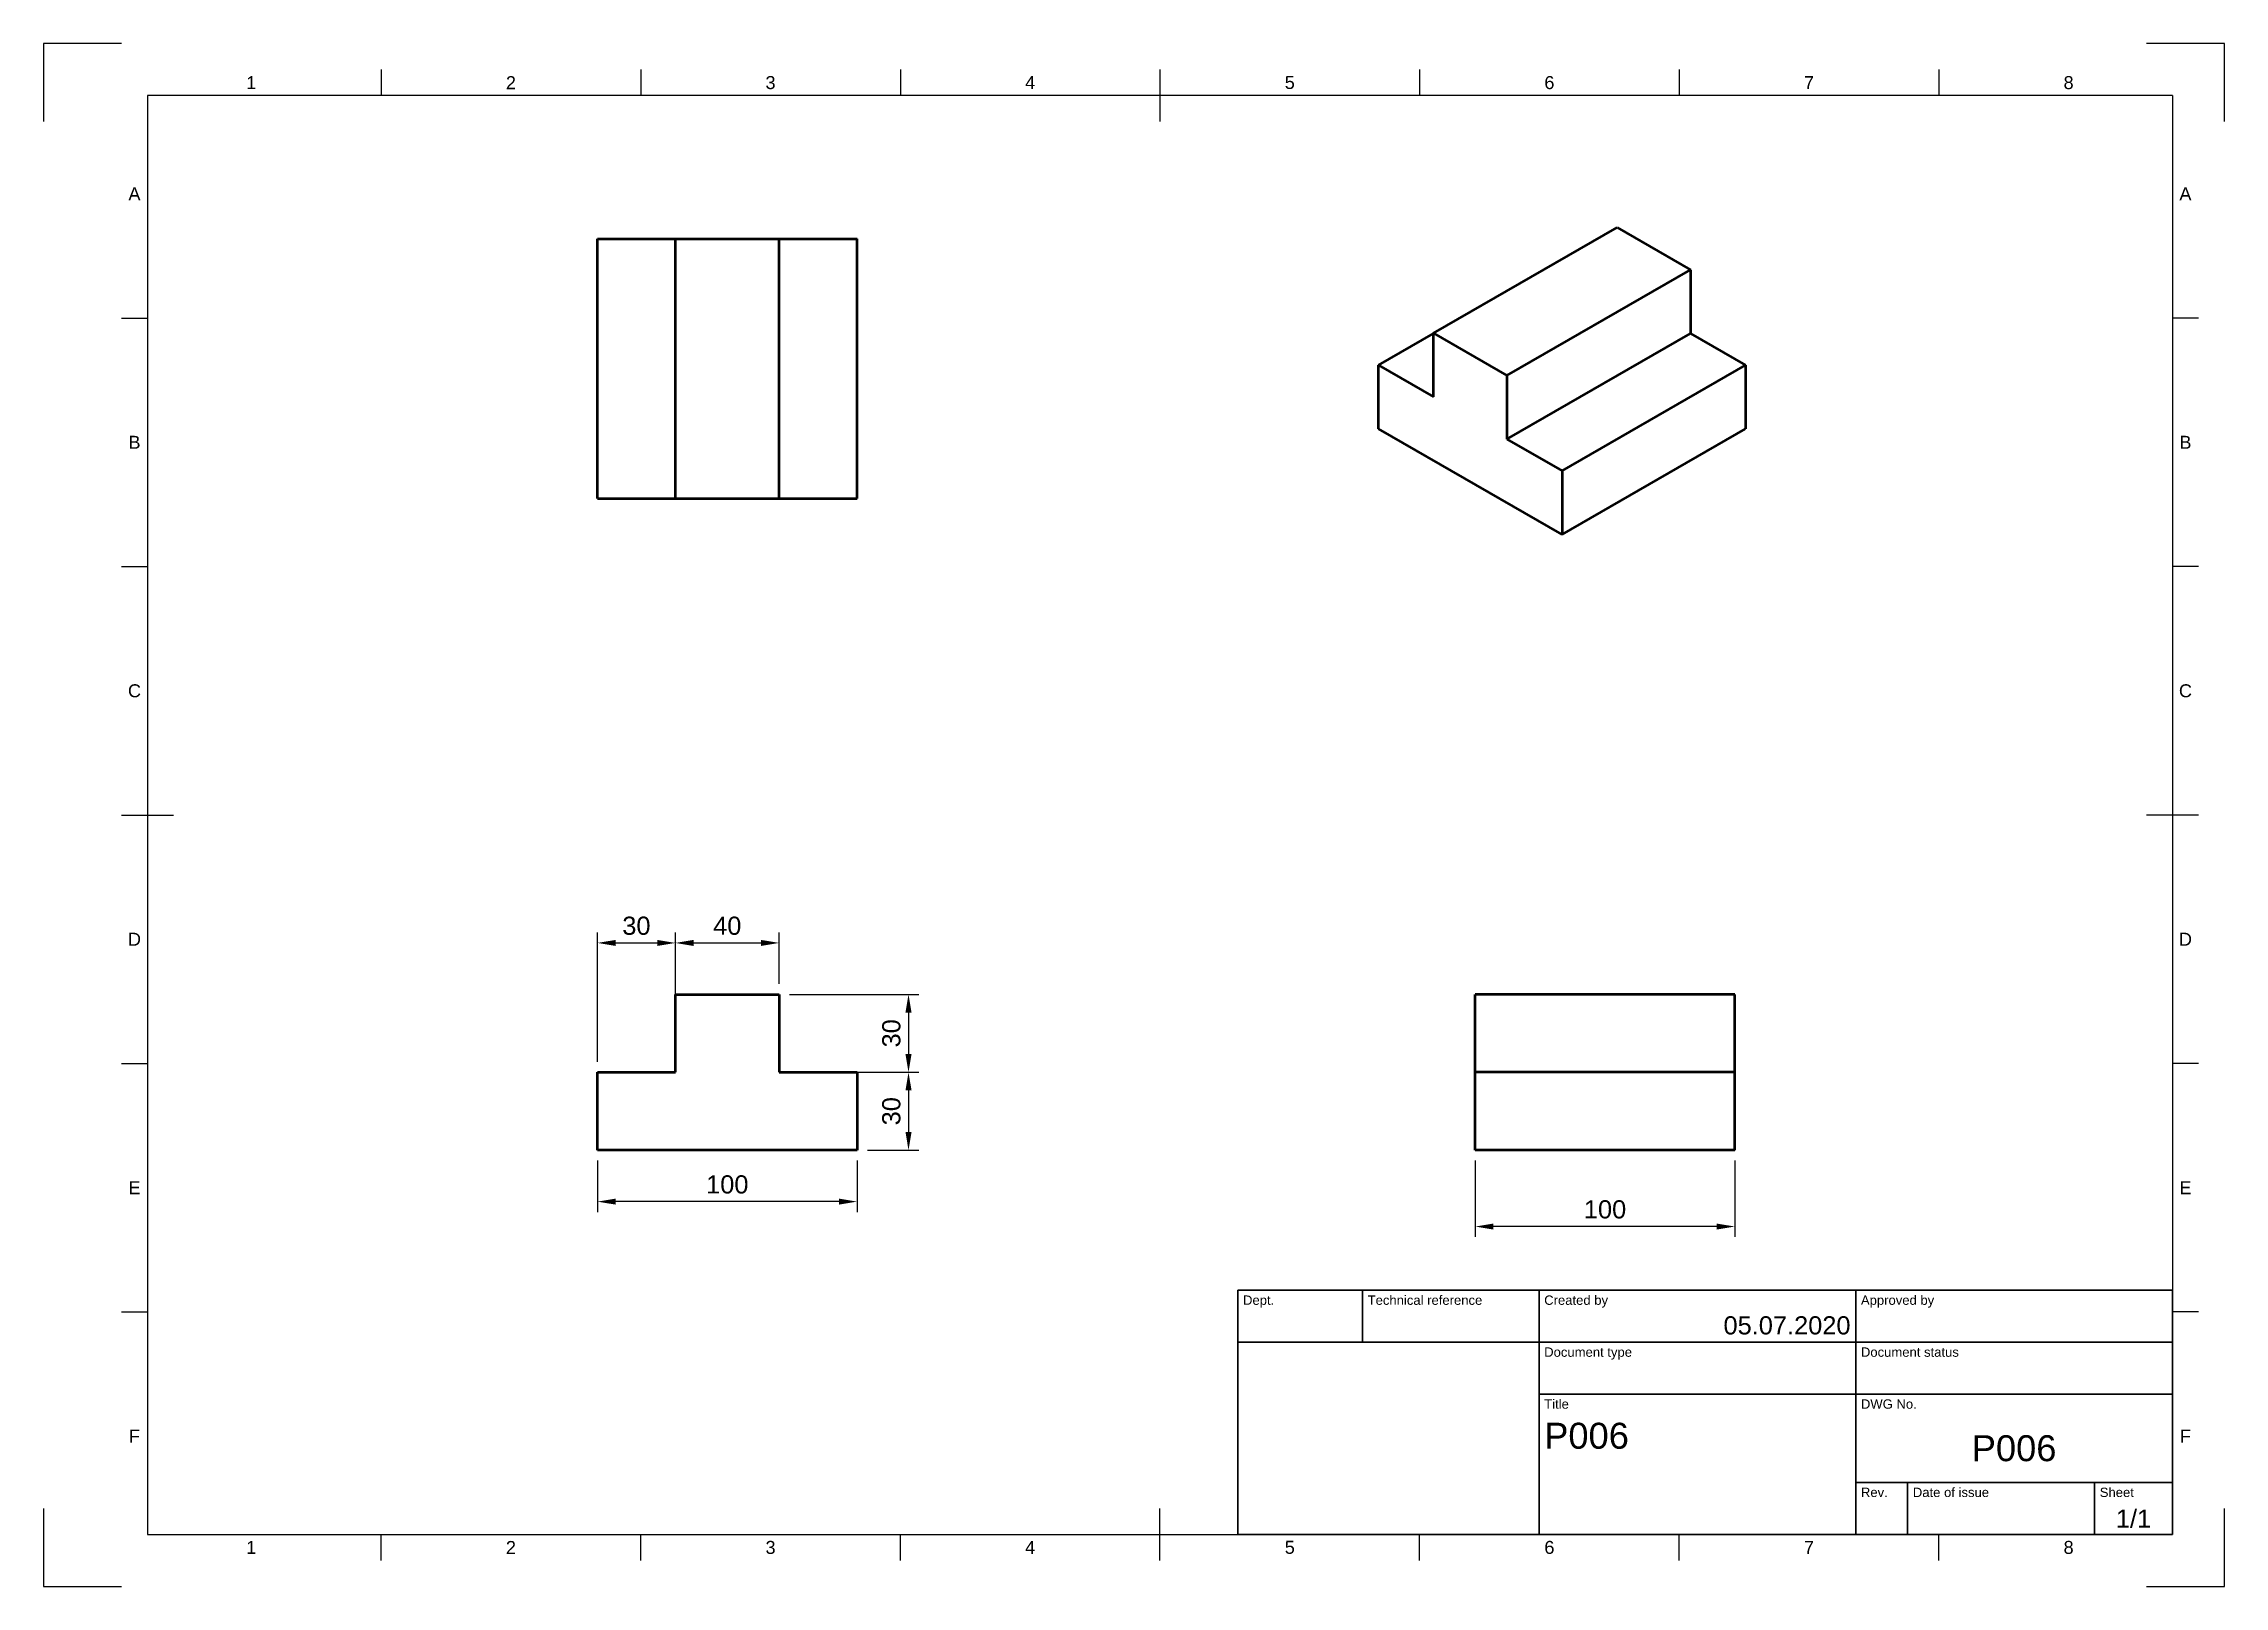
# Model space of a CAD drawing. Header units: millimetres. Extents: x 0 to 420, y 0 to 297.
import ezdxf
from ezdxf.enums import TextEntityAlignment as Align

# ---------------------------------------------------------------- set-up
doc = ezdxf.new("R2010")
doc.units = ezdxf.units.MM
doc.header["$LTSCALE"] = 0.75
for name, color, linetype, lineweight in [('Border', 7, 'Continuous', 25), ('Dimensions', 7, 'Continuous', 25), ('TitleBlock', 7, 'Continuous', 35), ('Visible', 7, 'Continuous', 50)]:
    doc.layers.add(name, color=color, linetype=linetype, lineweight=lineweight)
doc.styles.add('FusionTitle', font='')
doc.styles.get("Standard").update_dxf_attribs({"font": 'arial.ttf'})
doc.styles.get('FusionTitle').set_extended_font_data('Arial Unicode MS')
doc.dimstyles.new('ISO-25', dxfattribs={"dimtxt": 3.5, "dimasz": 3.5, "dimexe": 2, "dimexo": 2, "dimgap": 1.5, "dimtad": 1, "dimzin": 12, "dimdsep": 46, "dimtxsty": 'Standard', "dimcen": 0, "dimclrd": 256, "dimclre": 256, "dimclrt": 256, "dimazin": 3, "dimtp": 0.1, "dimtm": 0.1, "dimtfac": 0.714, "dimtmove": 0, "dimatfit": 3, "dimfxl": 1, "dimtzin": 12, "dimarcsym": 0})

# ---------------------------------------------------------------- blocks, each defined once
blk = doc.blocks.new('ISO_A3_SHEET')
at = {"layer": 'Border'}
for p, q in [((15, 297), (0, 297)), ((0, 297), (0, 282)), ((420, 297), (405, 297)), ((420, 282), (420, 297)), ((65, 292), (65, 287)), ((115, 292), (115, 287)), ((165, 292), (165, 287)), ((215, 292), (215, 282)), ((265, 292), (265, 287)), ((315, 292), (315, 287)), ((365, 292), (365, 287)), ((410, 287), (20, 287)), ((20, 287), (20, 10)), ((410, 287), (410, 10)), ((15, 244.16666), (20, 244.16666)), ((415, 244.16666), (410, 244.16666)), ((15, 196.33333), (20, 196.33333)), ((415, 196.33333), (410, 196.33333)), ((15, 148.5), (25, 148.5)), ((415, 148.5), (405, 148.5)), ((15, 100.66667), (20, 100.66667)), ((415, 100.66667), (410, 100.66667)), ((15, 52.83334), (20, 52.83334)), ((415, 52.83334), (410, 52.83334)), ((0, 15), (0, 0)), ((215, 5), (215, 15)), ((420, 0), (420, 15)), ((20, 10), (410, 10)), ((65, 5), (65, 10)), ((115, 5), (115, 10)), ((165, 5), (165, 10)), ((265, 5), (265, 10)), ((315, 5), (315, 10)), ((365, 5), (365, 10)), ((0, 0), (15, 0)), ((405, 0), (420, 0))]:
    blk.add_line(p, q, dxfattribs=at)
at = {"layer": 'Border', "style": 'FusionTitle'}
for s, p in [('1', (40, 289.5)), ('2', (90, 289.5)), ('3', (140, 289.5)), ('4', (190, 289.5)), ('5', (240, 289.5)), ('6', (290, 289.5)), ('7', (340, 289.5)), ('8', (390, 289.5)), ('A', (17.5, 268.08333)), ('A', (412.5, 268.08333)), ('B', (17.5, 220.25)), ('B', (412.5, 220.25)), ('C', (17.5, 172.41667)), ('C', (412.5, 172.41667)), ('D', (17.5, 124.58334)), ('D', (412.5, 124.58334)), ('E', (17.5, 76.75001)), ('E', (412.5, 76.75001)), ('F', (17.5, 28.91668)), ('F', (412.5, 28.91668)), ('1', (40, 7.5)), ('2', (90, 7.5)), ('3', (140, 7.5)), ('4', (190, 7.5)), ('5', (240, 7.5)), ('6', (290, 7.5)), ('7', (340, 7.5)), ('8', (390, 7.5))]:
    blk.add_text(s, height=2.5, dxfattribs=at).set_placement(p, align=Align.MIDDLE)
blk = doc.blocks.new('ISO_TITLEBLOCK')
at = {"layer": 'TitleBlock'}
for p, q in [((0, 47), (-180, 47)), ((-180, 47), (-180, 0)), ((-156, 37), (-156, 47)), ((-122, 0), (-122, 47)), ((-61, 0), (-61, 47)), ((0, 0), (0, 47)), ((-180, 37), (0, 37)), ((-122, 27), (0, 27)), ((-61, 10), (0, 10)), ((-51, 0), (-51, 10)), ((-15, 0), (-15, 10)), ((-180, 0), (0, 0))]:
    blk.add_line(p, q, dxfattribs=at)
at = {"layer": 'TitleBlock', "style": 'FusionTitle'}
for s, p in [('Dept.', (-179, 46)), ('Technical reference', (-155, 46)), ('Created by', (-121, 46)), ('Approved by', (-60, 46)), ('Document type', (-121, 36)), ('Document status', (-60, 36)), ('Title', (-121, 26)), ('DWG No.', (-60, 26)), ('Rev.', (-60, 9)), ('Date of issue', (-50, 9)), ('Sheet', (-14, 9))]:
    blk.add_text(s, height=1.8, dxfattribs=at).set_placement(p, align=Align.TOP_LEFT)
for tag, p, height in [('DEPT', (-179, 38.5), 3.5), ('TECHNICAL_REFERENCE', (-155, 38.5), 3.5), ('CREATED_BY', (-121, 38.5), 3.5), ('APPROVED_BY', (-60, 38.5), 3.5), ('DOCUMENT_TYPE', (-121, 28.5), 3.5), ('DOCUMENT_STATUS', (-60, 28.5), 3.5), ('TITLE_1', (-121, 16.5), 5), ('TITLE_2', (-121, 9), 5), ('TITLE_3', (-121, 1.5), 5), ('DATE_OF_ISSUE', (-50, 1.5), 3.5)]:
    blk.add_attdef(tag, p, '', height=height, dxfattribs=at)
for tag, p in [('CREATED_DATE', (-62, 38.5)), ('APPROVED_DATE', (-1, 38.5))]:
    blk.add_attdef(tag, text='', height=3.5, dxfattribs=at).set_placement(p, align=Align.RIGHT)
for tag, height, p in [('DRAWING_NUMBER', 5, (-30.5, 16.6)), ('REV', 3.5, (-56, 3.1)), ('SHEET', 3.5, (-7.5, 3.1))]:
    blk.add_attdef(tag, text='', height=height, dxfattribs=at).set_placement(p, align=Align.MIDDLE)
blk = doc.blocks.new('*D9')
at = {"layer": 'Defpoints', "color": 0, "transparency": 16777216}
for p in [(106.67, 83.97), (156.67, 83.97), (106.67, 74.07)]:
    blk.add_point(p, dxfattribs=at)
at = {"layer": 'Dimensions', "lineweight": -2, "transparency": 16777216}
for p, q in [((106.67, 81.97), (106.67, 72.07)), ((156.67, 81.97), (156.67, 72.07)), ((153.17, 74.07), (110.17, 74.07))]:
    blk.add_line(p, q, dxfattribs=at)
at = {"layer": 'Dimensions', "transparency": 16777216}
for points in [[(110.17, 74.65), (110.17, 73.49), (106.67, 74.07)], [(153.17, 74.65), (153.17, 73.49), (156.67, 74.07)]]:
    blk.add_solid(points, dxfattribs=at)
at = {"layer": 'Dimensions', "transparency": 16777216, "insert": (131.67, 77.36), "char_height": 3.5, "attachment_point": 5}
blk.add_mtext('100', dxfattribs=at)
blk = doc.blocks.new('*D10')
at = {"layer": 'Defpoints', "color": 0, "transparency": 16777216}
for p in [(156.67, 98.97), (156.67, 83.97), (166.57, 83.97)]:
    blk.add_point(p, dxfattribs=at)
at = {"layer": 'Dimensions', "lineweight": -2, "transparency": 16777216}
for p, q in [((158.67, 98.97), (168.57, 98.97)), ((166.57, 95.47), (166.57, 87.47)), ((158.67, 83.97), (168.57, 83.97))]:
    blk.add_line(p, q, dxfattribs=at)
at = {"layer": 'Dimensions', "transparency": 16777216}
for points in [[(165.99, 95.47), (167.16, 95.47), (166.57, 98.97)], [(165.99, 87.47), (167.16, 87.47), (166.57, 83.97)]]:
    blk.add_solid(points, dxfattribs=at)
at = {"layer": 'Dimensions', "transparency": 16777216, "insert": (163.28, 91.47), "char_height": 3.5, "attachment_point": 5, "rotation": 90}
blk.add_mtext('30', dxfattribs=at)
blk = doc.blocks.new('*D11')
at = {"layer": 'Defpoints', "color": 0, "transparency": 16777216}
for p in [(141.67, 113.97), (141.67, 98.97), (166.57, 98.97)]:
    blk.add_point(p, dxfattribs=at)
at = {"layer": 'Dimensions', "lineweight": -2, "transparency": 16777216}
for p, q in [((143.67, 113.97), (168.57, 113.97)), ((166.57, 110.47), (166.57, 102.47)), ((143.67, 98.97), (168.57, 98.97))]:
    blk.add_line(p, q, dxfattribs=at)
at = {"layer": 'Dimensions', "transparency": 16777216}
for points in [[(165.99, 110.47), (167.16, 110.47), (166.57, 113.97)], [(165.99, 102.47), (167.16, 102.47), (166.57, 98.97)]]:
    blk.add_solid(points, dxfattribs=at)
at = {"layer": 'Dimensions', "transparency": 16777216, "insert": (163.28, 106.47), "char_height": 3.5, "attachment_point": 5, "rotation": 90}
blk.add_mtext('30', dxfattribs=at)
blk = doc.blocks.new('*D12')
at = {"layer": 'Defpoints', "color": 0, "transparency": 16777216}
for p in [(121.67, 123.87), (106.67, 98.97), (121.67, 98.97)]:
    blk.add_point(p, dxfattribs=at)
at = {"layer": 'Dimensions', "lineweight": -2, "transparency": 16777216}
for p, q in [((106.67, 100.97), (106.67, 125.87)), ((110.17, 123.87), (118.17, 123.87)), ((121.67, 100.97), (121.67, 125.87))]:
    blk.add_line(p, q, dxfattribs=at)
at = {"layer": 'Dimensions', "transparency": 16777216}
for points in [[(110.17, 124.45), (110.17, 123.29), (106.67, 123.87)], [(118.17, 124.45), (118.17, 123.29), (121.67, 123.87)]]:
    blk.add_solid(points, dxfattribs=at)
at = {"layer": 'Dimensions', "transparency": 16777216, "insert": (114.17, 127.16), "char_height": 3.5, "attachment_point": 5}
blk.add_mtext('30', dxfattribs=at)
blk = doc.blocks.new('*D13')
at = {"layer": 'Defpoints', "color": 0, "transparency": 16777216}
for p in [(141.67, 123.87), (121.67, 113.97), (141.67, 113.97)]:
    blk.add_point(p, dxfattribs=at)
at = {"layer": 'Dimensions', "lineweight": -2, "transparency": 16777216}
for p, q in [((121.67, 115.97), (121.67, 125.87)), ((125.17, 123.87), (138.17, 123.87)), ((141.67, 115.97), (141.67, 125.87))]:
    blk.add_line(p, q, dxfattribs=at)
at = {"layer": 'Dimensions', "transparency": 16777216}
for points in [[(125.17, 124.45), (125.17, 123.29), (121.67, 123.87)], [(138.17, 124.45), (138.17, 123.29), (141.67, 123.87)]]:
    blk.add_solid(points, dxfattribs=at)
at = {"layer": 'Dimensions', "transparency": 16777216, "insert": (131.67, 127.16), "char_height": 3.5, "attachment_point": 5}
blk.add_mtext('40', dxfattribs=at)
blk = doc.blocks.new('*D14')
at = {"layer": 'Defpoints', "color": 0, "transparency": 16777216}
for p in [(275.72, 83.97), (325.72, 83.97), (275.72, 69.27)]:
    blk.add_point(p, dxfattribs=at)
at = {"layer": 'Dimensions', "lineweight": -2, "transparency": 16777216}
for p, q in [((275.72, 81.97), (275.72, 67.27)), ((325.72, 81.97), (325.72, 67.27)), ((322.22, 69.27), (279.22, 69.27))]:
    blk.add_line(p, q, dxfattribs=at)
at = {"layer": 'Dimensions', "transparency": 16777216}
for points in [[(279.22, 69.85), (279.22, 68.69), (275.72, 69.27)], [(322.22, 69.85), (322.22, 68.69), (325.72, 69.27)]]:
    blk.add_solid(points, dxfattribs=at)
at = {"layer": 'Dimensions', "transparency": 16777216, "insert": (300.72, 72.56), "char_height": 3.5, "attachment_point": 5}
blk.add_mtext('100', dxfattribs=at)

msp = doc.modelspace()

# ---------------------------------------------------------------- linework, layer by layer
at = {"layer": 'Visible', "extrusion": (-5.55112e-17, 0.817547, 0.575862)}
for p, q in [((267.6825, 241.2689, 17.3093), (303.0379, 261.6287, -11.5953)), ((303.0379, 261.6287, -11.5953), (317.18, 253.4848, -0.0335)), ((281.8247, 233.125, 28.8712), (317.18, 253.4848, -0.0335)), ((317.18, 253.4848, -0.0335), (317.18, 241.2216, -8.6714)), ((257.0759, 235.1137), (267.6825, 241.2216, -8.6714)), ((267.6825, 241.2689, 17.3093), (281.8247, 233.125, 28.8712)), ((267.6825, 229.0057, 8.6714), (267.6825, 241.2689, 17.3093)), ((281.8247, 220.8618, 20.2333), (317.18, 241.2216, -8.6714)), ((317.18, 241.2216, -8.6714), (327.7866, 235.1137)), ((257.0759, 235.1137), (267.6825, 229.0057, 8.6714)), ((257.0759, 222.8505, -8.6379), (257.0759, 235.1137)), ((281.8247, 233.125, 28.8712), (281.8247, 220.8618, 20.2333)), ((292.4313, 214.7539, 28.9047), (327.7866, 235.1137)), ((327.7866, 235.1137), (327.7866, 222.8505, -8.6379)), ((292.4313, 202.4907, 20.2667), (257.0759, 222.8505, -8.6379)), ((292.4313, 202.4907, 20.2667), (327.7866, 222.8505, -8.6379)), ((281.8247, 220.8618, 20.2333), (292.4313, 214.7539, 28.9047)), ((292.4313, 214.7539, 28.9047), (292.4313, 202.4907, 20.2667))]:
    msp.add_line(p, q, dxfattribs=at)
at = {"layer": 'Visible'}
for p, q in [((106.6727, 259.4034), (121.6727, 259.4034)), ((106.6727, 209.4034), (106.6727, 259.4034)), ((121.6727, 259.4034, 15), (141.6727, 259.4034, 15)), ((121.6727, 209.4034, 15), (121.6727, 259.4034, 15)), ((141.6727, 259.4034), (156.6727, 259.4034)), ((141.6727, 209.4034, 15), (141.6727, 259.4034, 15)), ((156.6727, 209.4034), (156.6727, 259.4034)), ((106.6727, 209.4034), (121.6727, 209.4034)), ((121.6727, 209.4034, 15), (141.6727, 209.4034, 15)), ((141.6727, 209.4034), (156.6727, 209.4034))]:
    msp.add_line(p, q, dxfattribs=at)
at = {"layer": 'Visible', "extrusion": (0, 1, 0)}
for p, q in [((121.6727, 113.9701, 25), (141.6727, 113.9701, 25)), ((121.6727, 98.9701, 25), (121.6727, 113.9701, 25)), ((141.6727, 113.9701, 25), (141.6727, 98.9701, 25)), ((325.7151, 113.9701, 10), (275.7151, 113.9701, 10)), ((275.7151, 98.9701, 10), (275.7151, 113.9701, 10)), ((325.7151, 98.9701, 10), (325.7151, 113.9701, 10)), ((106.6727, 98.9701, 25), (121.6727, 98.9701, 25)), ((106.6727, 83.9701, 25), (106.6727, 98.9701, 25)), ((141.6727, 98.9701, 25), (156.6727, 98.9701, 25)), ((156.6727, 98.9701, 25), (156.6727, 83.9701, 25)), ((325.7151, 98.9701, 25), (275.7151, 98.9701, 25)), ((275.7151, 83.9701, 25), (275.7151, 98.9701, 25)), ((325.7151, 83.9701, 25), (325.7151, 98.9701, 25)), ((156.6727, 83.9701, 25), (106.6727, 83.9701, 25)), ((325.7151, 83.9701, 25), (275.7151, 83.9701, 25))]:
    msp.add_line(p, q, dxfattribs=at)

# ---------------------------------------------------------------- block references
at = {"layer": 'Border'}
msp.add_blockref('ISO_A3_SHEET', (0, 0), dxfattribs=at)
at = {"layer": 'TitleBlock'}
msp.add_blockref('ISO_TITLEBLOCK', (410, 10), dxfattribs=at).add_auto_attribs({'CREATED_DATE': '05.07.2020', 'SHEET': '1/1', 'DRAWING_NUMBER': 'P006', 'TITLE_1': 'P006'})

# ---------------------------------------------------------------- dimensions: what is measured, and where the dimension line sits
at = {"layer": 'Dimensions'}
for p1, p2, distance, picture, middle in [((106.6727, 98.9701), (121.6727, 98.9701), 24.8995, '*D12', (114.1727, 127.1578)), ((121.6727, 113.9701), (141.6727, 113.9701), 9.8995, '*D13', (131.6727, 127.1566)), ((141.6727, 113.9701), (141.6727, 98.9701), 24.8995, '*D11', (163.284, 106.4701)), ((156.6727, 98.9701), (156.6727, 83.9701), 9.8995, '*D10', (163.284, 91.4701)), ((156.6727, 83.9701), (106.6727, 83.9701), 9.8995, '*D9', (131.6727, 77.3576)), ((325.7151, 83.9701), (275.7151, 83.9701), 14.6985, '*D14', (300.7151, 72.5586))]:
    dim = msp.add_aligned_dim(p1=p1, p2=p2, distance=distance, dimstyle='ISO-25', override={"dimlfac": 2, "dimclrd": 256, "dimclre": 256}, dxfattribs=at)
    dim.commit()
    dim.dimension.update_dxf_attribs({"geometry": picture, "text_midpoint": middle})

doc.saveas('drawing.dxf')
